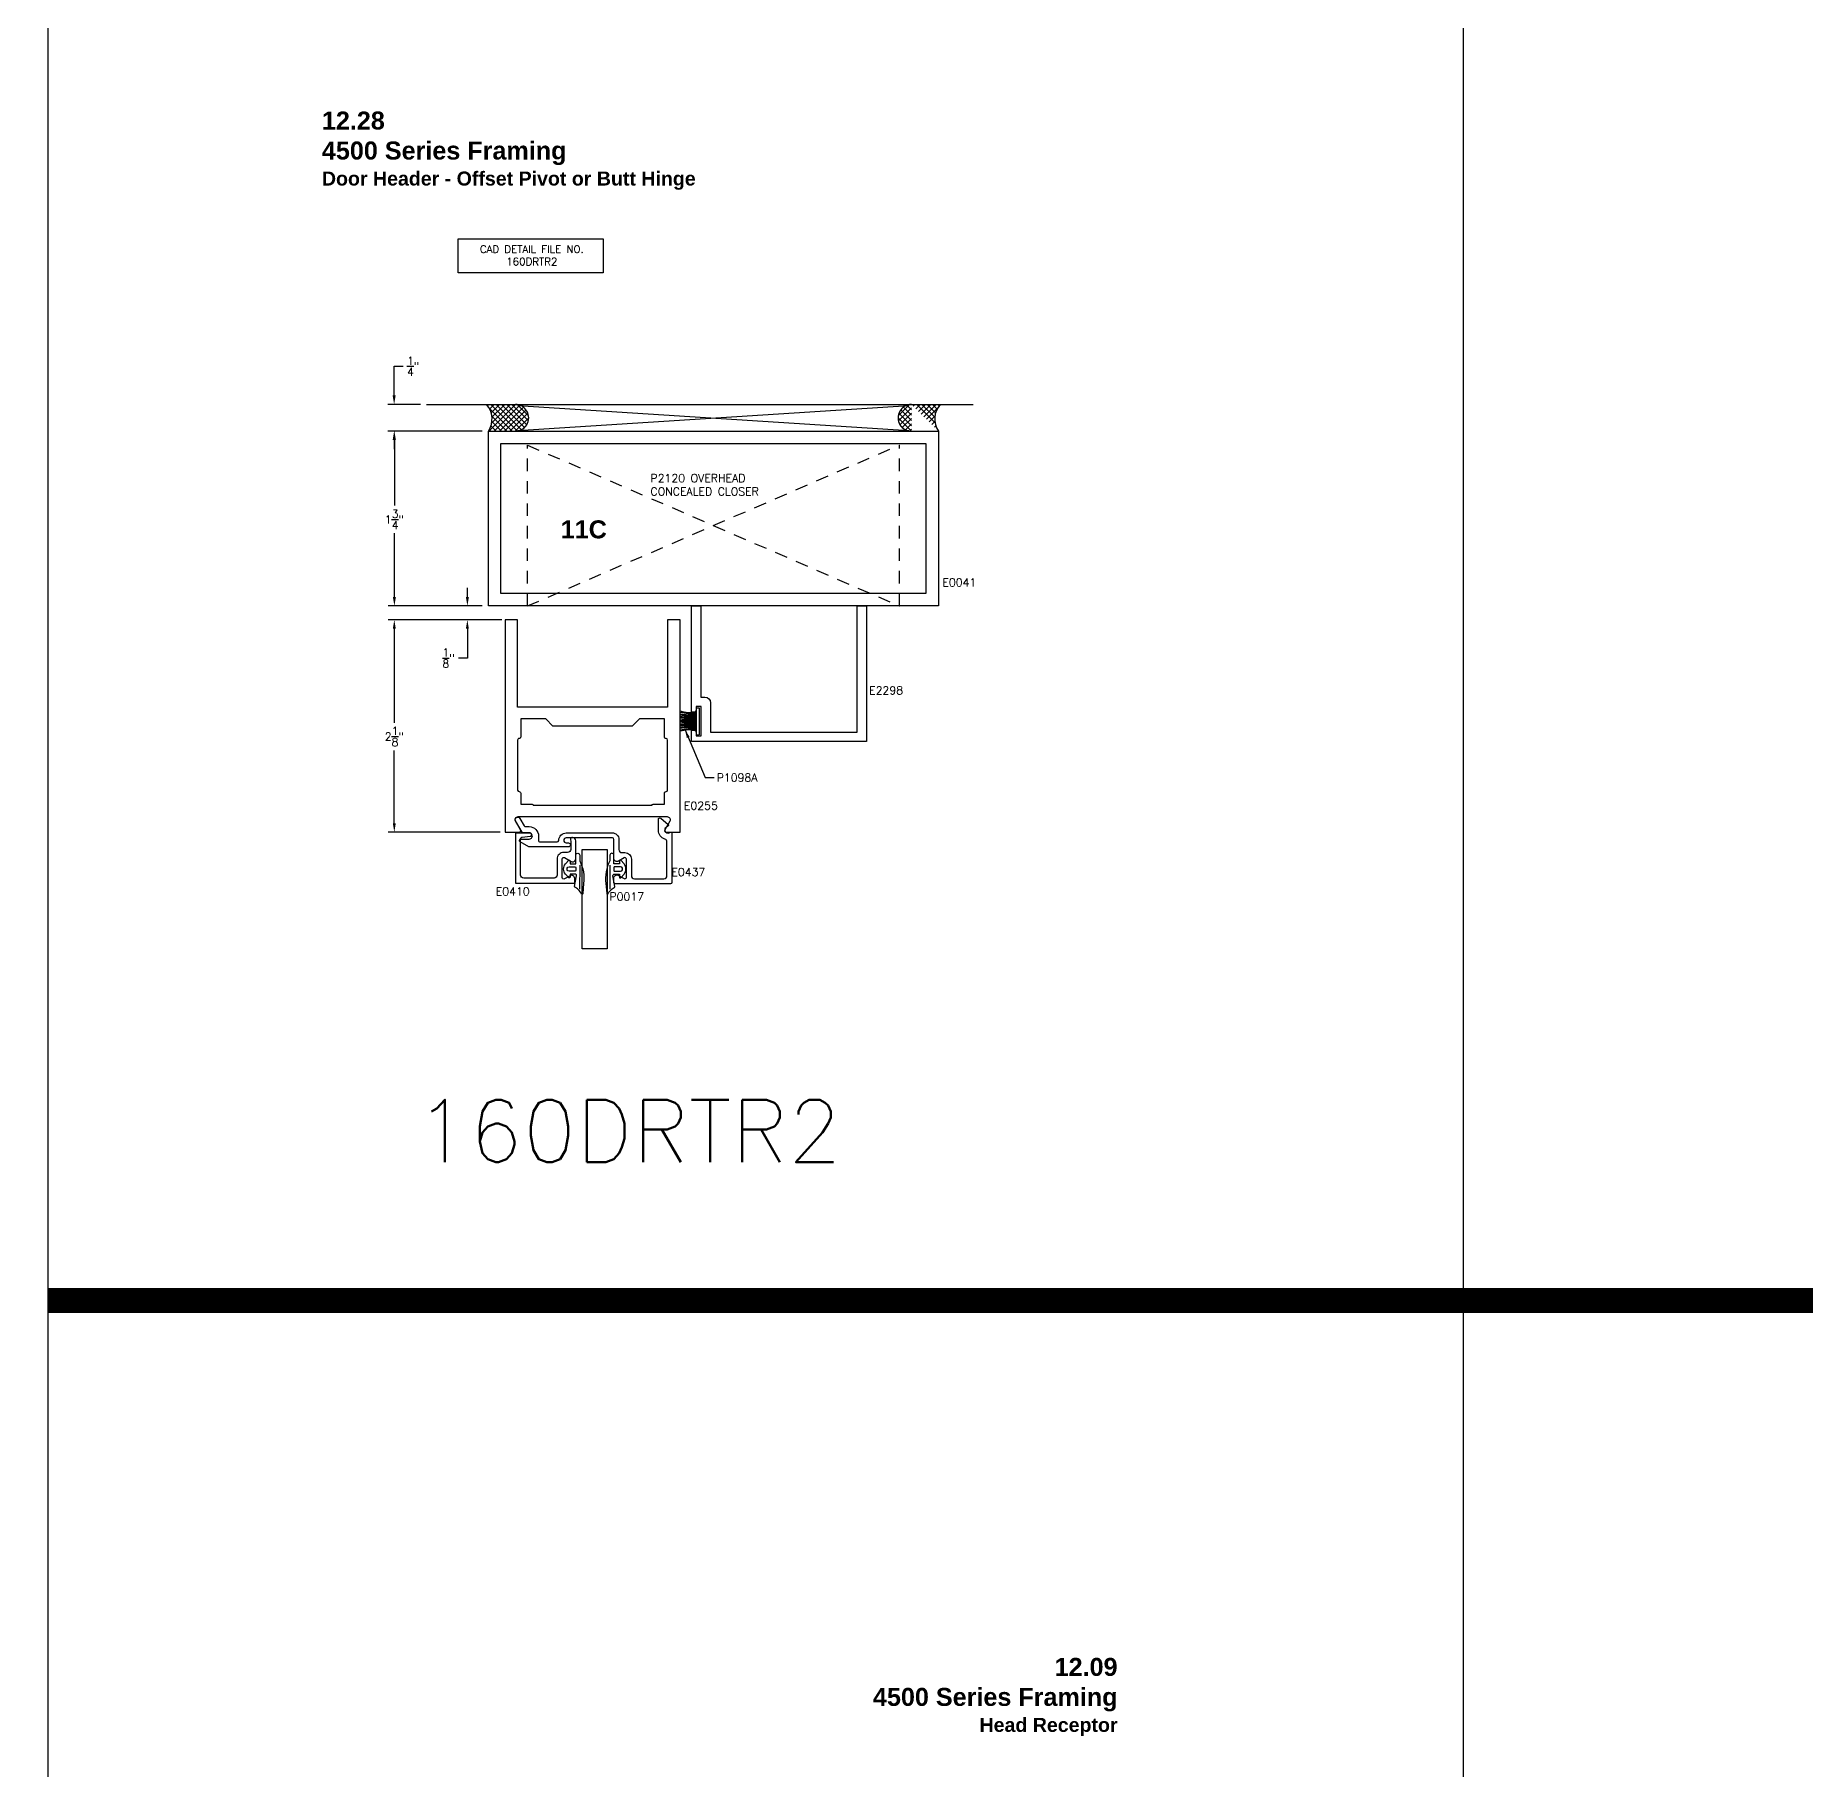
# Model space of a CAD drawing. Extents: x 0 to 139, y 0 to 75.
# Drawn here: x 0.12 to 17.83, y 40.19 to 57.53 of the extents above; entities that cross this region are included whole.
import ezdxf

# ---------------------------------------------------------------- set-up
doc = ezdxf.new("R2010")
doc.units = 0
doc.header["$MEASUREMENT"] = 0
doc.header["$PDMODE"] = 3
doc.linetypes.add('SHIDDEN', pattern=[0.1875, 0.125, -0.0625])
doc.layers.get('DEFPOINTS').update_dxf_attribs({"linetype": 'CONTINUOUS'})
for name, color, linetype in [('R-ANNO-DIMS', 3, 'CONTINUOUS'), ('R-ANNO-TEXT', 6, 'CONTINUOUS'), ('R-DET1', 4, 'CONTINUOUS'), ('R-DET2', 2, 'CONTINUOUS'), ('R-DET3', 5, 'CONTINUOUS'), ('R-OTLN', 1, 'CONTINUOUS'), ('R-PAT1', 5, 'CONTINUOUS'), ('TITLE', 7, 'CONTINUOUS')]:
    doc.layers.add(name, color=color, linetype=linetype)
doc.styles.get("Standard").update_dxf_attribs({"font": 'simplex'})
doc.dimstyles.new('1X', dxfattribs={"dimscale": 0, "dimtxt": 0.08, "dimasz": 0.09, "dimexe": 0.0625, "dimexo": 0.0625, "dimgap": 0.045, "dimtad": 0, "dimtih": 1, "dimtoh": 1, "dimdec": 4, "dimzin": 4, "dimtxsty": 'STANDARD', "dimcen": 0, "dimazin": 3, "dimtfac": 1, "dimtdec": 4, "dimtofl": 0, "dimtmove": 0, "dimatfit": 3, "dimtolj": 1, "dimtzin": 4})

# ---------------------------------------------------------------- blocks, each defined once
blk = doc.blocks.new('*D51')
at = {"layer": 'DEFPOINTS', "color": 0}
for p in [(4.444469931099073, 51.82606852903395), (4.654656907421526, 51.82606852903395), (4.821368157803676, 51.68750355993525)]:
    blk.add_point(p, dxfattribs=at)
at = {"layer": 'R-ANNO-DIMS', "color": 0}
for p, q in [((4.444469931099073, 51.91606852903395), (4.444469931099073, 52.00606852903395)), ((4.592156907421526, 51.82606852903395), (4.381969931099073, 51.82606852903395)), ((4.758868157803676, 51.68750355993525), (4.381969931099073, 51.68750355993525)), ((4.444469931099073, 51.59750355993525), (4.444469931099073, 51.30550355993525)), ((4.444469931099073, 51.30550355993525), (4.354469931099073, 51.30550355993525))]:
    blk.add_line(p, q, dxfattribs=at)
for points in [[(4.429469931099073, 51.91606852903395), (4.459469931099073, 51.91606852903395), (4.444469931099073, 51.82606852903395)], [(4.429469931099073, 51.59750355993525), (4.459469931099073, 51.59750355993525), (4.444469931099073, 51.68750355993525)]]:
    blk.add_solid(points, dxfattribs=at)
at = {"layer": 'R-ANNO-DIMS', "color": 0, "insert": (4.256136597765732, 51.30550355993525), "char_height": 0.08, "attachment_point": 5}
blk.add_mtext('\\A1;{\\H1.000000x;\\S1/8;}"', dxfattribs=at)
blk = doc.blocks.new('*D52')
at = {"layer": 'DEFPOINTS', "color": 0}
for p in [(4.852368157803653, 51.6875037000655), (3.713890538746463, 49.5625037000655), (4.836368157803662, 49.5625037000655)]:
    blk.add_point(p, dxfattribs=at)
at = {"layer": 'R-ANNO-DIMS', "color": 0}
for p, q in [((4.789868157803653, 51.6875037000655), (3.651390538746463, 51.6875037000655)), ((3.713890538746463, 51.5975037000655), (3.713890538746463, 50.65819775377082)), ((3.713890538746463, 49.6525037000655), (3.713890538746463, 50.38153108710415)), ((4.773868157803662, 49.5625037000655), (3.651390538746463, 49.5625037000655))]:
    blk.add_line(p, q, dxfattribs=at)
for points in [[(3.698890538746463, 51.5975037000655), (3.728890538746463, 51.5975037000655), (3.713890538746463, 51.6875037000655)], [(3.698890538746463, 49.6525037000655), (3.728890538746463, 49.6525037000655), (3.713890538746463, 49.5625037000655)]]:
    blk.add_solid(points, dxfattribs=at)
at = {"layer": 'R-ANNO-DIMS', "color": 0, "insert": (3.713890538746455, 50.51986442043749), "char_height": 0.08, "attachment_point": 5}
blk.add_mtext('\\A1;2{\\H1.000000x;\\S1/8;}"', dxfattribs=at)
blk = doc.blocks.new('*D50')
at = {"layer": 'DEFPOINTS', "color": 0}
for p in [(3.714845781632485, 53.57606852903395), (4.654656907421526, 53.57606852903395), (4.654656907421526, 51.82606852903395)]:
    blk.add_point(p, dxfattribs=at)
at = {"layer": 'R-ANNO-DIMS', "color": 0}
for p, q in [((4.592156907421526, 53.57606852903395), (3.652345781632485, 53.57606852903395)), ((3.714845781632485, 53.48606852903394), (3.714845781632485, 52.82954535170499)), ((3.714845781632485, 51.91606852903395), (3.714845781632485, 52.55287868503832)), ((4.592156907421526, 51.82606852903395), (3.652345781632485, 51.82606852903395))]:
    blk.add_line(p, q, dxfattribs=at)
for points in [[(3.699845781632485, 53.48606852903394), (3.729845781632485, 53.48606852903394), (3.714845781632485, 53.57606852903395)], [(3.699845781632485, 51.91606852903395), (3.729845781632485, 51.91606852903395), (3.714845781632485, 51.82606852903395)]]:
    blk.add_solid(points, dxfattribs=at)
at = {"layer": 'R-ANNO-DIMS', "color": 0, "insert": (3.714845781632476, 52.69121201837166), "char_height": 0.08, "attachment_point": 5}
blk.add_mtext('\\A1;1{\\H1.000000x;\\S3/4;}"', dxfattribs=at)
blk = doc.blocks.new('*D53')
at = {"layer": 'DEFPOINTS', "color": 0}
for p in [(4.036920725909567, 53.8414607043597), (3.712275908373627, 53.57606852903395), (4.654656907421497, 53.57606852903395)]:
    blk.add_point(p, dxfattribs=at)
at = {"layer": 'R-ANNO-DIMS', "color": 0}
for p, q in [((3.712275908373627, 53.9314607043597), (3.712275908373627, 54.2234607043597)), ((3.712275908373627, 54.2234607043597), (3.802275908373627, 54.2234607043597)), ((3.974420725909568, 53.8414607043597), (3.649775908373627, 53.8414607043597)), ((4.592156907421497, 53.57606852903395), (3.649775908373627, 53.57606852903395)), ((3.712275908373627, 53.48606852903394), (3.712275908373627, 53.39606852903395))]:
    blk.add_line(p, q, dxfattribs=at)
for points in [[(3.697275908373627, 53.9314607043597), (3.727275908373628, 53.9314607043597), (3.712275908373627, 53.8414607043597)], [(3.697275908373627, 53.48606852903394), (3.727275908373628, 53.48606852903394), (3.712275908373627, 53.57606852903395)]]:
    blk.add_solid(points, dxfattribs=at)
at = {"layer": 'R-ANNO-DIMS', "color": 0, "insert": (3.902514003611714, 54.2234607043597), "char_height": 0.08, "attachment_point": 5}
blk.add_mtext('\\A1;{\\H1.000000x;\\S1/4;}"', dxfattribs=at)
blk = doc.blocks.new('WEATHERING')
at = {"layer": 'R-DET2'}
for p, q in [((0, 0), (0, -0.269999999999996)), ((0, 0), (0.03000000000000114, 0)), ((0.03000000000000114, 0), (0.03000000000000114, -0.269999999999996)), ((0, -0.1294161102126452), (-0.1600010648952264, -0.1294161102126452)), ((0, -0.1394161102126503), (-0.1600010697052312, -0.1394161102126503)), ((0, -0.269999999999996), (0.03000000000000114, -0.269999999999996))]:
    blk.add_line(p, q, dxfattribs=at)
for centre, radius, start, end in [((-0.06593317143257593, 1.463435427299615), 1.578408836473917, 266.5833386909301, 272.3940514276422), ((-0.06670735199453759, -1.772574552910754), 1.618715771819424, 87.63816944477927, 93.30403926820492), ((-0.06360952381106699, -0.9657715294896008), 0.7996800219156621, 85.43766075853028, 96.92313368274243), ((-0.0636134300157778, -0.9657389667516583), 0.7896474588577078, 85.37928617092781, 97.01124659872356), ((-0.05582097270530539, 0.313305216998927), 0.361313325534399, 253.2415716931631, 278.8874883035047), ((-0.05583187101008491, 0.3132653876786549), 0.371273507850182, 253.7056211548226, 278.6489114264509), ((-0.05694224954153526, 0.4863363833873535), 0.556501243290052, 259.327756780365, 275.8728900032108), ((-0.05694986737735519, 0.4862913459945304), 0.5664562067768244, 259.5182358253043, 275.7701002247026), ((-0.06288142865132329, 0.6774341747291857), 0.7701746031098835, 262.7556713193035, 274.6831657105258), ((-0.0628874976560212, 0.6773822861455585), 0.7801227140879411, 262.8489856560125, 274.6237624555483), ((-0.05759101566243885, -0.7690579463426417), 0.5803914489932034, 84.30528962096227, 100.1630512937317), ((-0.05759591792211438, -0.7690298323731923), 0.5703633354078269, 84.2043305422751, 100.3431869593047), ((-0.05644397576948279, -0.5907686810636221), 0.3799480822492712, 81.45668379755551, 105.8164214145076), ((-0.05645098609787169, -0.5907439148577538), 0.36992332236092, 81.22226176383828, 106.2556226686385)]:
    blk.add_arc(centre, radius, start, end, dxfattribs=at)

msp = doc.modelspace()

# ---------------------------------------------------------------- hatches: boundary and pattern name
at = {"layer": 'R-DET3'}
h = msp.add_hatch(dxfattribs=at)
h.set_pattern_fill('ANSI37', color=256, scale=0.3, angle=90, style=0)
h.set_pattern_definition([(44.99999999999999, (1.75232644600851, 46.85031202121905), (0.02651650429449553, -0.02651650429449553), []), (315, (1.75232644600851, 46.85031202121905), (-0.02651650429449553, -0.02651650429449553), [])])
edge = h.paths.add_edge_path()
edge.add_line((4.63576274116258, 53.8414607043597), (4.924268034611316, 53.84119051206204))
edge.add_line((4.654656907421497, 53.57606852903395), (4.924268034611259, 53.57371566837205))
edge.add_arc((4.924268034611288, 53.70745309021704), 0.1337374218449998, 269.0000000000347, 450.000000000273)
edge.add_arc((4.474826741858351, 53.69663446898895), 0.216506430213313, 326.1603861069982, 401.9840329764851)
h = msp.add_hatch(dxfattribs=at)
h.set_pattern_fill('ANSI37', color=256, scale=0.3, angle=90, style=0)
h.set_pattern_definition([(135, (12.05698736883448, 46.85031202121905), (-0.02651650429449553, -0.02651650429449553), []), (225, (12.05698736883448, 46.85031202121905), (0.02651650429449553, -0.02651650429449553), [])])
edge = h.paths.add_edge_path()
edge.add_line((9.173551073680414, 53.8414607043597), (8.885045780231678, 53.84119051206204))
edge.add_line((9.154656907421497, 53.57606852903395), (8.885045780231735, 53.57371566837205))
edge.add_arc((8.885045780231707, 53.70745309021704), 0.1337374218449998, 89.99999999972698, 270.9999999999653, ccw=False)
edge.add_arc((9.334487072984643, 53.69663446898895), 0.216506430213313, 138.0159670235149, 213.8396138930017, ccw=False)

# ---------------------------------------------------------------- linework, layer by layer
at = {"layer": 'R-ANNO-TEXT'}
msp.add_lwpolyline([(4.35245040034431, 55.49882895621175), (5.803930343339516, 55.49882895621175), (5.803930343339516, 55.15676611670781), (4.35245040034431, 55.15676611670781)], close=True, dxfattribs=at)
at = {"layer": 'R-DET1', "color": 4, "linetype": 'CONTINUOUS'}
msp.add_lwpolyline([(6.732157077421533, 50.56006855903394), (6.732157797421536, 50.52606851903395), (6.782157027421533, 50.52606851903395), (6.782157027421533, 50.82106852903394), (6.732157797421536, 50.82106852903394), (6.732157077421533, 50.78606852903395, -0.414213562373095), (6.709157077421537, 50.76306852903394), (6.685156907421515, 50.76306852903394), (6.685156907421515, 51.82606852903395), (6.778157317421517, 51.82606852903395), (6.778157317421517, 50.91406852903395), (6.819157707421539, 50.91406852903395, -0.414213562373095), (6.875157707421522, 50.85806852903394), (6.87515740742154, 50.56306857903395), (8.342156907421526, 50.56306857903395), (8.342156907421526, 51.82606852903395), (8.435156907421515, 51.82606852903395), (8.435156907421515, 50.47006852903395), (6.685156907421515, 50.47006852903395), (6.685156907421515, 50.58306852903394), (6.709157107421561, 50.58306855903393, -0.4142131803380152)], format="xyb", close=True, dxfattribs=at)
at = {"layer": 'R-DET1'}
for points in [[(5.4332821339666, 49.55684766432763), (5.894285980891027, 49.55684766432763, -0.4142135623730961), (5.959285980891025, 49.49184766432764), (5.959285980891025, 49.38983466432764, 0.414213562373095), (5.990285980891031, 49.35883466432763), (6.019285980891027, 49.35883466432763, -0.4142135623730971), (6.084285980891025, 49.29383466432763), (6.084285980891025, 49.12784866432766, 0.4142135623730909), (6.115285980891031, 49.09684866432765), (6.409280980891026, 49.09684866432765, 0.414213562373097), (6.440280980891032, 49.12784866432763), (6.440280980891032, 49.464889036819, 0.3256627348960042), (6.418781230891028, 49.49439742969186, -0.3256627348960061), (6.354281980891017, 49.58292260831034), (6.354281980891017, 49.69130231523998, -0.6370702608074877), (6.378923795036314, 49.70279298188679), (6.45156484456794, 49.64183990401646, -0.4779725156330272), (6.451267959757075, 49.62627939972153), (6.431191248509776, 49.61069848719283, 0.8690679817257174), (6.461702374325512, 49.55742230225091), (6.476572673526789, 49.56336559349229, -0.5305087645628392), (6.490283980891036, 49.55407978724578), (6.490283980891036, 49.06184566432763, -0.414213562373095), (6.475283980891021, 49.04684566432765), (5.92428198089101, 49.04684566432765, -0.414213562373095), (5.909281980891024, 49.06184566432763), (5.909281980891024, 49.10434303156858, -0.5773590294055263), (5.955782686433963, 49.13118941172813), (6.011781639499276, 49.09885643882753, 0.577359029405527), (6.034281980891024, 49.1118466227757), (6.034281980891024, 49.29383370595055, 0.5773411719359663), (6.011782335425607, 49.30682429169148), (5.95578124818627, 49.27449408669925, -0.5773411719359708), (5.909281980891024, 49.30134129723054), (5.909281980891024, 49.49184866432763, 0.414213562373095), (5.894281980891037, 49.50684866432762), (5.433284580891041, 49.50684866432762, 0.9999999999999999), (5.433284580891041, 49.45684566432764), (5.455287680891018, 49.45684566432764, -0.9999999999999999), (5.455287680891018, 49.41684866432765), (5.058284580891041, 49.41684866432765), (4.971665302417705, 49.46685721071039, -0.7673308307992981), (4.979165176737837, 49.49484766432762), (5.062815250105814, 49.49484766432762, 1.005703951557746), (5.06316688092187, 49.55684566432505), (5.004166595025367, 49.55684773462959, -0.2679461651077127), (4.991176561881275, 49.56434804368446), (4.926515445000717, 49.67635053721604, -0.9999753425578025), (4.969814206816864, 49.70134913901005), (5.013119072330085, 49.62634733276504, 0.2679423533374695), (5.026109261953422, 49.61884766432765), (5.063169680891008, 49.61884766432765, -0.4142135623730981), (5.156169680891026, 49.52584766432763), (5.156169680891026, 49.48184766432765, 0.4142135623731037), (5.171169080891019, 49.46684766432763), (5.343283080892434, 49.46684766432763, 0.4142119352166017), (5.358283080892193, 49.48184758099571, -0.414211935216602), (5.433284580891041, 49.55684866432763)], [(4.989637686805821, 49.51358650936054), (5.075293674280999, 49.52410391136917, 0.9407073484462662), (5.073465686805832, 49.55399190936054), (4.92646668680581, 49.55399180936054), (4.92646668680581, 49.05399183196054), (5.517466086805825, 49.05399183196054), (5.517467680295624, 49.10129836936054, 0.577350309605322), (5.470967686805807, 49.12814514936054), (5.414965686805829, 49.09581339936054, -0.5773499475982407), (5.392465679060763, 49.10880377936054), (5.392465686805821, 49.29595330936054, -0.5773500587095053), (5.414965678603153, 49.3089436951531), (5.480965742212959, 49.2708385053261, 0.5773539268997977), (5.52746618680581, 49.29768520936054), (5.527466086805816, 49.47799160936054, 0.414213562373095), (5.49646608680581, 49.50899160936054), (5.489080686805835, 49.50899172350473, 0.4559911351790257), (5.474228686805816, 49.49189130936055), (5.477464686805831, 49.46899180936055), (5.477466686805826, 49.39195300936054, -0.414213562373095), (5.44646668680582, 49.36095300936054), (5.407654687371746, 49.36095320398619, 0.4157347223605669), (5.342465686805809, 49.29580490936054), (5.342464686805812, 49.13499167936055, -0.414213562373095), (5.311464686805834, 49.10399167936055), (5.007467686805796, 49.10399167936055, -0.414213562373095), (4.976467686805819, 49.13499167936055), (4.976464686805798, 49.49869830936054, -0.3788668861742499), (4.989636687143957, 49.51358650660656)]]:
    msp.add_lwpolyline(points, format="xyb", dxfattribs=at)
at = {"layer": 'R-DET2'}
msp.add_lwpolyline([(5.592094196157524, 48.39537141711779), (5.592094196157524, 49.3893573378476), (5.842094196157524, 49.3893573378476), (5.842094196157524, 48.39537141711779), (5.592094196157524, 48.39537141711779)], close=True, dxfattribs=at)
for points in [[(5.605872320410981, 49.04982626069253), (5.599218216725149, 48.95171768880997, -0.477037012448265), (5.587137131586246, 48.94193664025886, 0.1690634905219287), (5.525181602162831, 49.01084288599065, -0.3788088368526451), (5.517300741095596, 49.02149550971318), (5.536514846368561, 49.12681212780603, 0.3462419148266733), (5.526552913495721, 49.14268369408856), (5.472465998506436, 49.14268374216581), (5.471355106586515, 49.11248649721127, -0.6086559015379466), (5.458210360894213, 49.10708314193678), (5.425899722537736, 49.14363580925696, -0.3786170875212405), (5.425899814178536, 49.24673175785909), (5.4582105175175, 49.28328436773809, -0.6086559015379387), (5.471355253603804, 49.27788098909517), (5.472466091839749, 49.24768374216577), (5.527466091839699, 49.24768369327689), (5.527466167395232, 49.33268369327686, -0.9999999999999999), (5.567466167395253, 49.33268365772131), (5.567466118471231, 49.27764415045367, -0.1605230755385606)], [(5.441418676743183, 49.20268376976345, -0.341998713119647), (5.460783606807581, 49.21768375255019), (5.519466065173049, 49.21768370038802, -0.414213562373095), (5.527466058061947, 49.20968369327691), (5.527466032284167, 49.18068369327692, -0.4142135623730958), (5.519466025173074, 49.17268370038803), (5.46078356680755, 49.1726837525502, -0.341998713119647), (5.441418663409877, 49.18768376976345, -0.1270166537925822)], [(5.829251898201619, 49.04982614778694), (5.837529592924767, 48.95171757590435, 0.477037012448265), (5.84961066936944, 48.9419365166145, -0.1690634905219287), (5.911566260042775, 49.0108427072747, 0.3788088368526451), (5.919447130579044, 49.02149532399202), (5.900233118920795, 49.12681195916403, -0.3462419148266733), (5.910195065901718, 49.1426835165915), (5.96428198089103, 49.1426835165915), (5.96539284596895, 49.11248627064953, 0.6086559015379466), (5.978537586858238, 49.10708290369081), (6.010848257705959, 49.14363554229042, 0.3786170875212405), (6.010848257705959, 49.24673149089259), (5.978537586858238, 49.28328412949219, 0.6086559015379387), (5.96539284596895, 49.27788076253348), (5.96428198089103, 49.24768351659151), (5.909281980891024, 49.24768351659151), (5.909281980891024, 49.3326835165915, 0.9999999999999999), (5.869281980891003, 49.3326835165915), (5.869281980891031, 49.27764400932385, 0.1486292445567854)], [(5.995329355987565, 49.20268351659151, 0.341998713119647), (5.975964439256529, 49.21768351659151), (5.917281980891005, 49.21768351659151, 0.414213562373095), (5.909281980891024, 49.2096835165915), (5.909281980891024, 49.1806835165915, 0.4142135623730958), (5.917281980891005, 49.1726835165915), (5.975964439256529, 49.1726835165915, 0.341998713119647), (5.995329355987565, 49.18768351659151, 0.1270166537925822)]]:
    msp.add_lwpolyline(points, format="xyb", close=True, dxfattribs=at)
for points in [[(5.567466079226563, 49.23349386714256), (5.567218254058616, 48.99371782970658)], [(5.869281980891031, 49.23349372601271), (5.869529592924778, 48.99371768835655)]]:
    msp.add_lwpolyline(points, dxfattribs=at)
at = {"layer": 'R-DET3'}
for p, q in [((4.036920725909567, 53.8414607043597), (9.502038957991033, 53.8414607043597)), ((4.950073544679924, 53.83087125274245), (8.85924027016307, 53.58202227348864)), ((4.950073544679924, 53.58202227348864), (8.85924027016307, 53.83087125274245))]:
    msp.add_line(p, q, dxfattribs=at)
at = {"layer": 'R-DET3', "linetype": 'SHIDDEN'}
for p, q in [((5.045281907421526, 51.82606852903395), (8.764031907421497, 53.43544352903395)), ((5.045281907421526, 53.43544352903395), (8.764031907421526, 51.82606852903395)), ((5.045281907421526, 51.82606852903395), (5.045281907421526, 53.43544352903395)), ((8.764031907421526, 51.82606852903395), (8.764031907421497, 53.43544352903395))]:
    msp.add_line(p, q, dxfattribs=at)
at = {"layer": 'R-DET3'}
for centre, radius, start, end in [((4.474826741858351, 53.69663446898896), 0.216506430213313, 326.1603861069981, 41.98403297648535), ((4.924268034611288, 53.70745309021704), 0.1337374218449998, 269.000000000034, 90.00000000027194), ((8.885045780231707, 53.70745309021704), 0.1337374218449998, 89.99999999972643, 270.9999999999643), ((9.334487072984643, 53.69663446898896), 0.216506430213313, 138.0159670235149, 213.8396138930019)]:
    msp.add_arc(centre, radius, start, end, dxfattribs=at)
at = {"layer": 'R-OTLN', "color": 1, "linetype": 'CONTINUOUS'}
for points in [[(9.154656907421497, 51.82606852903395), (6.904656907421497, 51.82606852903395), (4.654656907421497, 51.82606852903395), (4.654656907421497, 53.57606852903395), (9.154656907421497, 53.57606852903395)], [(9.029656907421497, 51.95106852903395), (6.904656907421497, 51.95106852903395), (4.779656907421497, 51.95106852903395), (4.779656907421497, 53.45106852903395), (6.904656907421497, 53.45106852903395), (9.029656907421497, 53.45106852903395)]]:
    msp.add_lwpolyline(points, close=True, dxfattribs=at)
at = {"layer": 'R-OTLN', "linetype": 'CONTINUOUS'}
msp.add_lwpolyline([(6.430760157803661, 49.56350260732412), (6.571760157803681, 49.5635027000655), (6.571760157803681, 51.68850256236005), (6.446760157803681, 51.68850256218685), (6.446760157803681, 50.81350256218686), (5.696760157803681, 50.81350256218686), (4.946760157803681, 50.81350256218686), (4.946760157803681, 51.68850256010845), (4.821760157803681, 51.68850255993524), (4.821760157803681, 49.5635027000655), (4.962760157803672, 49.5635027000655, 0.5763185316444647), (4.975773701007398, 49.5859624382167), (4.925521317166158, 49.67300279207274, -0.5773491268169569), (4.952368157803676, 49.7195027000655), (5.696760157803681, 49.7195027000655), (6.441152457803668, 49.7195026242733, -0.5773507397140833), (6.467999157803661, 49.6730027000655), (6.417746657803661, 49.58596270006549, 0.5763240524225893)], format="xyb", close=True, dxfattribs=at)
msp.add_lwpolyline([(6.446760057803658, 49.9845027000655), (6.446760057803658, 50.48550256218685, 0.414213562373095), (6.431760057803672, 50.50050256218685, -0.4323956270984676), (6.415760157803675, 50.51550256218685), (6.415760157803675, 50.69850276218685), (6.165760157803675, 50.69850276218685), (6.092760257803661, 50.62550256218685), (5.300760157803666, 50.62550256218685), (5.227760157803687, 50.69850276218685), (4.977760157803687, 50.69850276218685), (4.977760157803687, 50.51550256218685, -0.414213562373095), (4.962760157803672, 50.50050256218685, 0.4323973200671474), (4.946760157803681, 50.48550256218685), (4.946760157803681, 49.9845027000655, 0.4142135623730948), (4.961760157803667, 49.9695027000655), (4.962760157803672, 49.9695027000655, -0.414213562373095), (4.977760157803687, 49.9545027000655), (4.977760157803687, 49.8445027000655), (5.092760157803667, 49.8445027000655, -0.4142135623730951), (5.102760157803687, 49.8345027000655), (5.696760157803681, 49.8345027000655), (6.290760057803652, 49.8345027000655, -0.414213562373095), (6.300760057803672, 49.8445027000655), (6.415760157803675, 49.8445027000655), (6.415760157803675, 49.9545027000655, -0.4323973200670284), (6.431760157803666, 49.9695027000655, 0.4142135623730605), (6.446760157803681, 49.9845027000655)], format="xyb", dxfattribs=at)
at = {"layer": 'TITLE'}
for p, q in [((14.40086279050743, 74.87895019504157), (14.40086279050743, 14.87895019504157)), ((0.25, 69.87895019504157), (0.25, 5.250000000000002))]:
    msp.add_line(p, q, dxfattribs=at)
at = {"layer": 'TITLE', "const_width": 0.25}
msp.add_lwpolyline([(0.25, 44.87895019504157), (138.9080004981786, 44.87895019504157)], dxfattribs=at)

# ---------------------------------------------------------------- block references
at = {"layer": 'R-PAT1'}
msp.add_blockref('WEATHERING', (6.732157534941905, 50.8083091030733), dxfattribs=at)

# ---------------------------------------------------------------- texts
at = {"layer": 'R-ANNO-TEXT'}
for s, insert, char_height, width, attachment_point in [('CAD DETAIL FILE NO.\\P160DRTR2', (5.089132662171096, 55.43324620502793), 0.075, 1.875, 2), ('{\\fArial|b1|i0|c0|p34;11C}', (5.377999521320476, 52.68244415329723, 6.210692218000771), 0.18, 7.44, 1)]:
    msp.add_mtext(s, dxfattribs=dict(at, insert=insert, char_height=char_height, width=width, attachment_point=attachment_point))
at = {"layer": 'R-ANNO-TEXT', "char_height": 0.08}
for s, insert, attachment_point in [('P2120 OVERHEAD\\PCONCEALED CLOSER', (6.275512177224101, 53.03761254981913), 4), ('\\A1;E0041', (9.194496689623833, 52.06197500821754), 4), ('\\A1;E2298', (8.461901298714395, 50.9818615263323), 4), ('\\A1;P1098A', (6.937571449327038, 50.10957504220626), 4), ('\\A1;E0255', (6.609631470537749, 49.82856317560724), 4), ('\\A1;E0437', (6.48440855272753, 49.16497230768607), 4), ('E0410', (5.067744859148149, 48.97091851122645), 6), ('\\A1;P0017', (5.865076983024494, 48.91979905492199), 4)]:
    msp.add_mtext(s, dxfattribs=dict(at, insert=insert, attachment_point=attachment_point))
at = {"layer": 'TITLE'}
msp.add_text('160DRTR2', height=0.625, dxfattribs=at).set_placement((3.925713624523723, 46.26264541226183))
at = {"layer": 'TITLE', "char_height": 0.18, "width": 7.44}
for s, insert, attachment_point in [('{\\fArial|b1|i0|c0|p34;12.28\\P4500 Series Framing\\P\\H0.7778x;Door Header - Offset Pivot or Butt Hinge}', (2.989868336825225, 56.77156852656584, 6.210692218000771), 1), ('{\\fArial|b1|i0|c0|p34;12.09\\P4500 Series Framing\\P\\H0.7778x;Head Receptor}', (10.94600393077803, 41.30466115169732, 6.210692218000771), 3)]:
    msp.add_mtext(s, dxfattribs=dict(at, insert=insert, attachment_point=attachment_point))

# ---------------------------------------------------------------- dimensions: what is measured, and where the dimension line sits
at = {"layer": 'R-ANNO-DIMS'}
for base, p1, p2, picture, middle in [((3.712275908373627, 53.57606852903395), (4.036920725909567, 53.8414607043597), (4.654656907421497, 53.57606852903395), '*D53', (3.902514003611714, 54.2234607043597)), ((3.714845781632485, 53.57606852903395), (4.654656907421526, 51.82606852903395), (4.654656907421526, 53.57606852903395), '*D50', (3.714845781632476, 52.69121201837166)), ((4.444469931099073, 51.82606852903395), (4.821368157803676, 51.68750355993525), (4.654656907421526, 51.82606852903395), '*D51', (4.256136597765732, 51.30550355993525)), ((3.713890538746463, 49.5625037000655), (4.852368157803653, 51.6875037000655), (4.836368157803662, 49.5625037000655), '*D52', (3.713890538746455, 50.51986442043749))]:
    dim = msp.add_linear_dim(base=base, p1=p1, p2=p2, angle=90, dimstyle='1X', override={"dimscale": 1, "dimpost": '"'}, dxfattribs=at)
    dim.commit()
    dim.dimension.update_dxf_attribs({"geometry": picture, "text_midpoint": middle, "dimtype": 160})

# ---------------------------------------------------------------- leaders
at = {"layer": 'R-ANNO-TEXT'}
msp.add_leader([(6.617891730858815, 50.59358423337547), (6.82298072426801, 50.11203192146454), (6.91298072426801, 50.11203192146454)], dimstyle='1X', override={"dimscale": 1}, dxfattribs=at)

doc.saveas('drawing.dxf')
